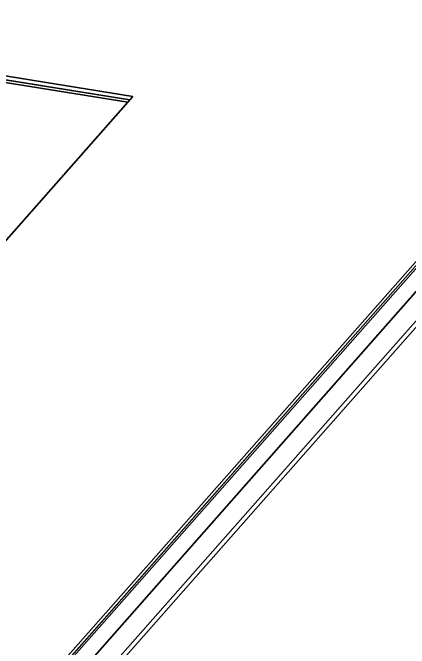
# Model space of a CAD drawing. Extents: x -1051 to 2563, y -231 to 775.
# Drawn here: x -306.36 to -290.39, y 561.27 to 586.87 of the extents above; entities that cross this region are included whole.
import ezdxf

# ---------------------------------------------------------------- set-up
doc = ezdxf.new("R2010")
doc.units = 0

msp = doc.modelspace()

# ---------------------------------------------------------------- linework, layer by layer
at = {"color": 7, "lineweight": 35}
for p, q in [((-267.644, 602.329), (-328.535, 533.303)), ((-267.642, 602.172), (-328.533, 533.146)), ((-328.533, 533.146), (-267.642, 602.172)), ((-328.531, 533.034), (-267.64, 602.06)), ((-326.487, 532.975), (-265.597, 602.001)), ((-267.069, 601.772), (-327.96, 532.746)), ((-327.048, 532.599), (-266.157, 601.625))]:
    msp.add_line(p, q, dxfattribs=at)
at = {"color": 7, "lineweight": 35, "ltscale": 0.471289}
msp.add_line((-320.132, 586.48), (-301.518, 583.498), dxfattribs=at)
at = {"color": 7, "lineweight": 35, "ltscale": 0.46816}
for p, q in [((-320.13, 586.323), (-301.639, 583.361)), ((-301.639, 583.361), (-320.13, 586.323))]:
    msp.add_line(p, q, dxfattribs=at)
at = {"color": 7, "lineweight": 35, "ltscale": 0.465925}
msp.add_line((-301.726, 583.263), (-320.128, 586.211), dxfattribs=at)
at = {"color": 7, "lineweight": 35, "ltscale": 0.3154}
msp.add_line((-301.518, 583.498), (-309.864, 574.037), dxfattribs=at)

doc.saveas('drawing.dxf')
